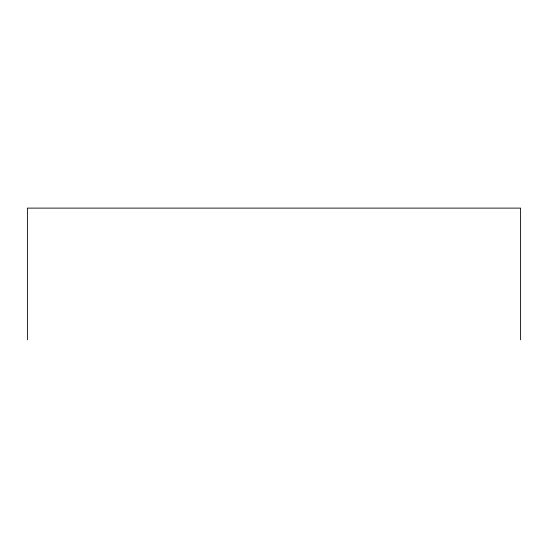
<?xml version="1.0" encoding="UTF-8"?>
<svg xmlns="http://www.w3.org/2000/svg" width="548" height="548" viewBox="0 0 548 548"><rect width="100%" height="100%" fill="white"/><g stroke="black" fill="none" stroke-linecap="round" stroke-linejoin="round"><path stroke-width="0.82" d="M520.6 339.883L520.6 208.117L27.4 208.117L27.4 339.883"/></g></svg>
